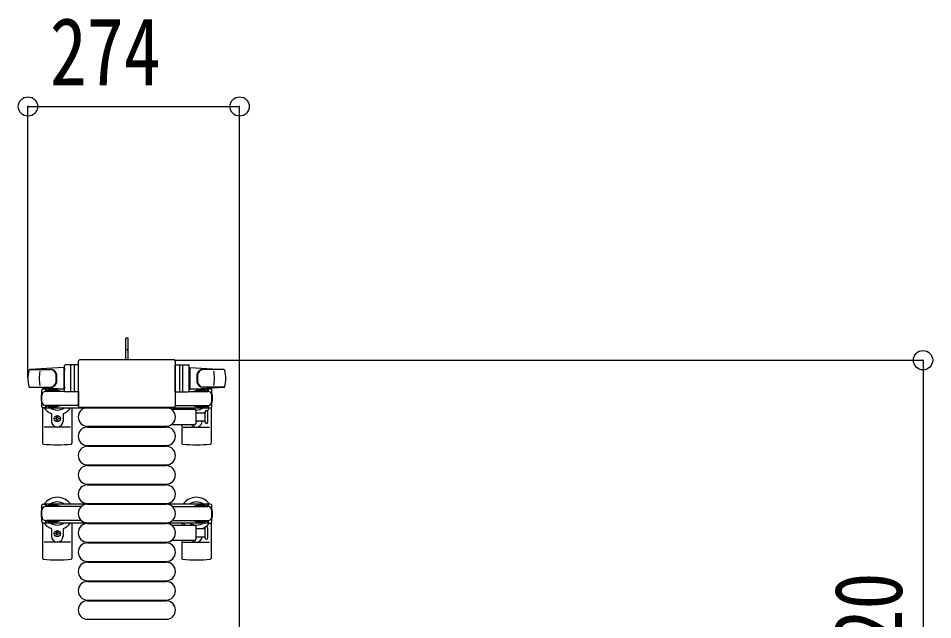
# Model space of a CAD drawing. Units: millimetres, scale not verified. Extents: x -16820 to 16820, y -11880 to 11880.
# Drawn here: x 1241 to 2425, y 2646 to 3425 of the extents above; entities that cross this region are included whole.
import ezdxf
from ezdxf.enums import TextEntityAlignment as Align

# ---------------------------------------------------------------- set-up
doc = ezdxf.new("R2010")
doc.units = ezdxf.units.MM
doc.header["$LTSCALE"] = 50
for name, color, linetype in [('0-3_YKK_13', 4, 'Continuous'), ('0-4_YKK_A1', 4, 'Continuous'), ('0-5_YKK_D', 6, 'Continuous')]:
    doc.layers.add(name, color=color, linetype=linetype)
doc.styles.add('ＭＳ ゴシック', font='')
doc.styles.get('ＭＳ ゴシック').set_extended_font_data('MS Gothic')

msp = doc.modelspace()

# ---------------------------------------------------------------- linework, layer by layer
at = {"layer": '0-3_YKK_13'}
for p, q in [((1383.08, 3010.5), (1380.08, 3010.5)), ((1380.08, 2995), (1380.08, 3010.5)), ((1383.08, 2995.65), (1380.08, 2995.65)), ((1380.08, 2982.5), (1380.08, 2995)), ((1442.09, 2982.5), (1321.08, 2982.5)), ((1321.08, 2982.5), (1321.08, 2982.5)), ((1442.09, 2982.5), (1442.09, 2982.5)), ((1300.08, 2972.5), (1256.06, 2970.06)), ((1300.08, 2972.5), (1300.08, 2944.5)), ((1301.08, 2971.5), (1300.08, 2971.5)), ((1300.08, 2971.5), (1300.08, 2945.5)), ((1301.08, 2942), (1301.08, 2975)), ((1301.08, 2971.5), (1301.08, 2969.1)), ((1319.08, 2976), (1302.08, 2976)), ((1309.08, 2942), (1309.08, 2975)), ((1313.58, 2975.06), (1313.58, 2941.89)), ((1318.58, 2980), (1318.58, 2923.5)), ((1318.58, 2980), (1318.58, 2980)), ((1319.08, 2941), (1319.08, 2976)), ((1444.08, 2941), (1444.08, 2976)), ((1444.08, 2976), (1461.08, 2976)), ((1444.58, 2923.5), (1444.58, 2980)), ((1444.58, 2980), (1444.58, 2980)), ((1449.58, 2975.06), (1449.58, 2941.89)), ((1454.08, 2942), (1454.08, 2975)), ((1462.08, 2942), (1462.08, 2975)), ((1462.08, 2971.5), (1462.08, 2969.1)), ((1462.08, 2971.5), (1463.08, 2971.5)), ((1463.08, 2972.5), (1463.08, 2944.5)), ((1463.08, 2972.5), (1507.11, 2970.06)), ((1463.08, 2971.5), (1463.08, 2945.5)), ((1256.47, 2970), (1282.21, 2970)), ((1506.69, 2970), (1480.95, 2970)), ((1255.7, 2947), (1282.89, 2947)), ((1300.08, 2944.5), (1256.06, 2946.94)), ((1301.08, 2947.9), (1301.08, 2945.5)), ((1462.08, 2947.9), (1462.08, 2945.5)), ((1463.08, 2944.5), (1507.11, 2946.94)), ((1507.46, 2947), (1480.27, 2947)), ((1271.58, 2922.2), (1271.58, 2942.8)), ((1293.38, 2942.5), (1276.38, 2942.5)), ((1301.22, 2941.5), (1276.58, 2941.5)), ((1279.88, 2943.3), (1279.88, 2942.5)), ((1290.4, 2943.3), (1279.88, 2943.3)), ((1296.38, 2941.7), (1290.4, 2943.3)), ((1296.38, 2941.7), (1296.38, 2941.5)), ((1301.08, 2945.5), (1300.08, 2945.5)), ((1319.08, 2941), (1302.08, 2941)), ((1319.08, 2941.5), (1319.08, 2923.5)), ((1444.08, 2941.5), (1444.08, 2923.5)), ((1444.08, 2941), (1461.08, 2941)), ((1461.95, 2941.5), (1486.58, 2941.5)), ((1462.08, 2945.5), (1463.08, 2945.5)), ((1466.78, 2941.7), (1472.77, 2943.3)), ((1466.78, 2941.7), (1466.78, 2941.5)), ((1469.78, 2942.5), (1486.78, 2942.5)), ((1472.77, 2943.3), (1483.28, 2943.3)), ((1483.28, 2943.3), (1483.28, 2942.5)), ((1491.58, 2922.2), (1491.58, 2942.8)), ((1276.38, 2923.5), (1276.38, 2920.2)), ((1319.08, 2923.5), (1276.58, 2923.5)), ((1296.38, 2923.3), (1290.4, 2921.7)), ((1296.38, 2923.3), (1296.38, 2923.5)), ((1318.58, 2923.5), (1318.58, 2923.5)), ((1444.08, 2923.5), (1486.58, 2923.5)), ((1444.58, 2923.5), (1444.58, 2923.5)), ((1466.78, 2923.3), (1466.78, 2923.5)), ((1466.78, 2923.3), (1472.77, 2921.7)), ((1486.78, 2923.5), (1486.78, 2920.2)), ((1272.58, 2920.47), (1272.58, 2874.4)), ((1276.38, 2920.2), (1273.58, 2920.2)), ((1293.38, 2922.5), (1276.38, 2922.5)), ((1279.88, 2921.7), (1279.88, 2922.5)), ((1290.4, 2921.7), (1279.88, 2921.7)), ((1284.08, 2912.21), (1284.08, 2903)), ((1299.08, 2912.21), (1299.08, 2903)), ((1310.58, 2920.5), (1310.58, 2874.4)), ((1321.08, 2921), (1442.09, 2921)), ((1321.08, 2921), (1321.08, 2921)), ((1330.58, 2920.5), (1432.58, 2920.5)), ((1441.26, 2918.5), (1469.08, 2918.5)), ((1442.09, 2921), (1442.09, 2921)), ((1452.58, 2920.5), (1452.58, 2918.5)), ((1469.78, 2922.5), (1486.78, 2922.5)), ((1471.08, 2916.5), (1471.08, 2900.5)), ((1471.08, 2914), (1482.58, 2914)), ((1472.77, 2921.7), (1483.28, 2921.7)), ((1482.58, 2914.75), (1482.58, 2902.25)), ((1483.28, 2921.7), (1483.28, 2922.5)), ((1486.78, 2920.2), (1489.58, 2920.2)), ((1490.58, 2920.47), (1490.58, 2874.4)), ((1291.14, 2907.82), (1291.14, 2908.7)), ((1292.02, 2905.18), (1292.02, 2904.3)), ((1482.58, 2903), (1471.08, 2903)), ((1308.58, 2895.5), (1274.58, 2895.5)), ((1330.58, 2896.5), (1432.58, 2896.5)), ((1330.58, 2895.5), (1432.58, 2895.5)), ((1469.08, 2898.5), (1441.26, 2898.5)), ((1452.58, 2898.5), (1452.58, 2874.4)), ((1454.58, 2895.5), (1488.58, 2895.5)), ((1330.58, 2871.5), (1432.58, 2871.5)), ((1330.58, 2870.5), (1432.58, 2870.5)), ((1330.58, 2846.5), (1432.58, 2846.5)), ((1330.58, 2845.5), (1432.58, 2845.5)), ((1330.58, 2821.5), (1432.58, 2821.5)), ((1330.58, 2820.5), (1432.58, 2820.5)), ((1271.58, 2773.2), (1271.58, 2793.8)), ((1293.38, 2793.5), (1276.38, 2793.5)), ((1279.88, 2794.3), (1279.88, 2793.5)), ((1290.4, 2794.3), (1279.88, 2794.3)), ((1296.38, 2792.7), (1290.4, 2794.3)), ((1330.58, 2796.5), (1432.58, 2796.5)), ((1330.58, 2795.5), (1432.58, 2795.5)), ((1466.78, 2792.7), (1472.77, 2794.3)), ((1469.78, 2793.5), (1486.78, 2793.5)), ((1472.77, 2794.3), (1483.28, 2794.3)), ((1483.28, 2794.3), (1483.28, 2793.5)), ((1491.58, 2773.2), (1491.58, 2793.8)), ((1322.65, 2792.5), (1276.58, 2792.5)), ((1296.38, 2792.7), (1296.38, 2792.5)), ((1440.52, 2792.5), (1486.58, 2792.5)), ((1466.78, 2792.7), (1466.78, 2792.5)), ((1272.58, 2771.47), (1272.58, 2725.4)), ((1276.38, 2771.2), (1273.58, 2771.2)), ((1276.38, 2774.5), (1276.38, 2771.2)), ((1293.38, 2773.5), (1276.38, 2773.5)), ((1322.65, 2774.5), (1276.58, 2774.5)), ((1279.88, 2772.7), (1279.88, 2773.5)), ((1290.4, 2772.7), (1279.88, 2772.7)), ((1296.38, 2774.3), (1290.4, 2772.7)), ((1296.38, 2774.3), (1296.38, 2774.5)), ((1310.58, 2771.5), (1310.58, 2725.4)), ((1330.58, 2771.5), (1432.58, 2771.5)), ((1330.58, 2770.5), (1432.58, 2770.5)), ((1440.52, 2774.5), (1486.58, 2774.5)), ((1452.58, 2771.5), (1452.58, 2768.5)), ((1466.78, 2774.3), (1466.78, 2774.5)), ((1466.78, 2774.3), (1472.77, 2772.7)), ((1469.78, 2773.5), (1486.78, 2773.5)), ((1472.77, 2772.7), (1483.28, 2772.7)), ((1483.28, 2772.7), (1483.28, 2773.5)), ((1486.78, 2774.5), (1486.78, 2771.2)), ((1486.78, 2771.2), (1489.58, 2771.2)), ((1490.58, 2771.47), (1490.58, 2725.4)), ((1284.08, 2763.21), (1284.08, 2754)), ((1291.14, 2758.82), (1291.14, 2759.7)), ((1299.08, 2763.21), (1299.08, 2754)), ((1441.26, 2768.5), (1469.08, 2768.5)), ((1471.08, 2766.5), (1471.08, 2750.5)), ((1471.08, 2764), (1482.58, 2764)), ((1482.58, 2764.75), (1482.58, 2752.25)), ((1486.58, 2752.25), (1486.58, 2764.75)), ((1308.58, 2746.5), (1274.58, 2746.5)), ((1292.02, 2756.18), (1292.02, 2755.3)), ((1330.58, 2746.5), (1432.58, 2746.5)), ((1469.08, 2748.5), (1441.26, 2748.5)), ((1452.58, 2748.5), (1452.58, 2725.4)), ((1454.58, 2746.5), (1488.58, 2746.5)), ((1482.58, 2753), (1471.08, 2753)), ((1330.58, 2745.5), (1432.58, 2745.5)), ((1330.58, 2721.5), (1432.58, 2721.5)), ((1330.58, 2720.5), (1432.58, 2720.5)), ((1330.58, 2696.5), (1432.58, 2696.5)), ((1330.58, 2695.5), (1432.58, 2695.5)), ((1330.58, 2671.5), (1432.58, 2671.5)), ((1330.58, 2670.5), (1432.58, 2670.5)), ((1330.58, 2646.5), (1432.58, 2646.5))]:
    msp.add_line(p, q, dxfattribs=at)
for points in [[(1383.08, 2982.5), (1383.08, 2995), (1383.08, 3010.5)], [(1273.58, 2944.8), (1276.38, 2944.8), (1276.38, 2941.5)], [(1489.58, 2944.8), (1486.78, 2944.8), (1486.78, 2941.5)], [(1486.58, 2902.25), (1486.58, 2908.5), (1486.58, 2914.75)], [(1290.26, 2906.06), (1289.38, 2906.06), (1289.38, 2906.94), (1290.26, 2906.94)], [(1291.14, 2908.7), (1292.02, 2908.7), (1292.02, 2907.82)], [(1292.02, 2904.3), (1291.14, 2904.3), (1291.14, 2905.18)], [(1292.9, 2906.94), (1293.78, 2906.94), (1293.78, 2906.06), (1292.9, 2906.06)], [(1273.58, 2795.8), (1276.38, 2795.8), (1276.38, 2792.5)], [(1489.58, 2795.8), (1486.78, 2795.8), (1486.78, 2792.5)], [(1290.26, 2757.06), (1289.38, 2757.06), (1289.38, 2757.94), (1290.26, 2757.94)], [(1291.14, 2759.7), (1292.02, 2759.7), (1292.02, 2758.82)], [(1292.9, 2757.94), (1293.78, 2757.94), (1293.78, 2757.06), (1292.9, 2757.06)], [(1292.02, 2755.3), (1291.14, 2755.3), (1291.14, 2756.18)]]:
    msp.add_lwpolyline(points, dxfattribs=at)
for centre in [(1291.58, 2906.5), (1291.58, 2757.5)]:
    msp.add_circle(centre, 4, dxfattribs=at)
for centre, radius, start, end in [((1302.08, 2975), 1, 90, 180), ((1310.08, 2975), 1, 90, 180), ((1453.08, 2975), 1, 0, 90), ((1461.08, 2975), 1, 0, 90), ((1303.58, 2958.5), 50, 168.05356, 191.94644), ((1303.58, 2958.5), 50, 168.05356, 191.97738), ((1256.14, 2968.56), 1.5, 93.16862, 168.02262), ((1318.18, 2958.5), 50, 169.45053, 190.87665), ((1282.02, 2962), 8, 6.27929, 90), ((1282.89, 2962), 8, 6.27929, 90), ((1250.21, 2958.5), 40, 353.72071, 6.27929), ((1251.08, 2958.5), 40, 353.72071, 6.27929), ((1512.08, 2958.5), 40, 173.72071, 186.27929), ((1480.27, 2962), 8, 90, 173.72071), ((1512.95, 2958.5), 40, 173.72071, 186.27929), ((1481.15, 2962), 8, 90, 173.72071), ((1444.98, 2958.5), 50, 349.12335, 10.54947), ((1507.03, 2968.56), 1.5, 11.97738, 86.83138), ((1459.58, 2958.5), 50, 348.02262, 11.94644), ((1459.58, 2958.5), 50, 348.05356, 11.94644), ((1256.14, 2948.44), 1.5, 191.97738, 266.83138), ((1282.02, 2955), 8, 270, 353.72071), ((1282.89, 2955), 8, 270, 353.72071), ((1480.27, 2955), 8, 186.27929, 270), ((1481.15, 2955), 8, 186.27929, 270), ((1507.03, 2948.44), 1.5, 273.16862, 348.02262), ((1291.58, 2932.5), 21, 162.24721, 197.75279), ((1273.58, 2942.8), 2, 90, 180), ((1276.58, 2936.5), 5, 90, 180), ((1291.58, 2932.5), 21, 140.46632, 144.14653), ((1291.58, 2932.5), 15, 120.72246, 126.8699), ((1302.08, 2942), 1, 180, 270), ((1310.08, 2942), 1, 180, 270), ((1453.08, 2942), 1, 270, 0), ((1461.08, 2942), 1, 270, 0), ((1471.58, 2932.5), 15, 53.1301, 59.27754), ((1486.58, 2936.5), 5, 0, 90), ((1471.58, 2932.5), 21, 35.85347, 39.53368), ((1489.58, 2942.8), 2, 0, 90), ((1471.58, 2932.5), 21, 342.24721, 17.75279), ((1276.58, 2928.5), 5, 180, 270), ((1486.58, 2928.5), 5, 270, 0), ((1273.58, 2922.2), 2, 180, 270), ((1291.58, 2932.5), 21, 215.85347, 247.27158), ((1291.58, 2932.5), 15, 233.1301, 306.8699), ((1283.08, 2912.21), 1, 0, 67.27158), ((1300.08, 2912.21), 1, 112.72842, 180), ((1291.58, 2932.5), 21, 292.72842, 325.1501), ((1330.58, 2908.5), 12, 90, 270), ((1432.58, 2908.5), 12, 270, 90), ((1441.26, 2917.5), 1, 90, 168.06047), ((1471.58, 2932.5), 21, 214.8499, 221.81033), ((1471.58, 2932.5), 15, 233.1301, 248.96058), ((1469.08, 2916.5), 2, 0, 90), ((1471.58, 2932.5), 15, 267.02005, 306.8699), ((1471.58, 2932.5), 21, 298.24251, 301.58821), ((1484.58, 2914.75), 2, 90, 180), ((1484.58, 2914.75), 2, 0, 90), ((1471.58, 2932.5), 21, 310.83479, 324.14653), ((1489.58, 2922.2), 2, 270, 0), ((1291.58, 2903), 7.5, 180, 0), ((1290.26, 2907.82), 0.88, 270, 0), ((1290.26, 2905.18), 0.88, 0, 90), ((1292.9, 2907.82), 0.88, 180, 270), ((1292.9, 2905.18), 0.88, 90, 180), ((1471.58, 2903), 7.5, 216.86994, 0), ((1469.08, 2900.5), 2, 270, 0), ((1471.58, 2906.5), 4, 262.81959, 298.95488), ((1484.58, 2902.25), 2, 180, 270), ((1484.58, 2902.25), 2, 270, 0), ((1330.58, 2883.5), 12, 90, 270), ((1432.58, 2883.5), 12, 270, 90), ((1441.26, 2899.5), 1, 191.93946, 270), ((1273.58, 2874.4), 1, 180, 264.26083), ((1291.58, 3053.5), 181, 264.26083, 275.73917), ((1309.58, 2874.4), 1, 275.73917, 0), ((1330.58, 2858.5), 12, 90, 270), ((1432.58, 2858.5), 12, 270, 90), ((1453.58, 2874.4), 1, 180, 264.26083), ((1471.58, 3053.5), 181, 264.26083, 275.73917), ((1489.58, 2874.4), 1, 275.73917, 0), ((1330.58, 2833.5), 12, 90, 270), ((1432.58, 2833.5), 12, 270, 90), ((1330.58, 2808.5), 12, 90, 270), ((1432.58, 2808.5), 12, 270, 90), ((1273.58, 2793.8), 2, 90, 180), ((1291.58, 2783.5), 21, 34.8499, 144.14653), ((1291.58, 2783.5), 15, 53.1301, 126.8699), ((1330.58, 2783.5), 12, 90, 270), ((1432.58, 2783.5), 12, 270, 90), ((1471.58, 2783.5), 21, 35.85347, 145.1501), ((1471.58, 2783.5), 15, 53.1301, 126.8699), ((1489.58, 2793.8), 2, 0, 90), ((1291.58, 2783.5), 21, 162.24721, 197.75279), ((1276.58, 2787.5), 5, 90, 180), ((1486.58, 2787.5), 5, 0, 90), ((1471.58, 2783.5), 21, 342.24721, 17.75279), ((1276.58, 2779.5), 5, 180, 270), ((1273.58, 2773.2), 2, 180, 270), ((1291.58, 2783.5), 21, 215.85347, 247.27158), ((1291.58, 2783.5), 15, 233.1301, 306.8699), ((1291.58, 2783.5), 21, 292.72842, 325.1501), ((1330.58, 2758.5), 12, 90, 270), ((1432.58, 2758.5), 12, 270, 90), ((1471.58, 2783.5), 21, 214.8499, 225.58471), ((1471.58, 2783.5), 15, 233.1301, 306.8699), ((1471.58, 2783.5), 21, 306.9292, 324.14653), ((1486.58, 2779.5), 5, 270, 0), ((1489.58, 2773.2), 2, 270, 0), ((1283.08, 2763.21), 1, 0, 67.27158), ((1290.26, 2758.82), 0.88, 270, 0), ((1292.9, 2758.82), 0.88, 180, 270), ((1300.08, 2763.21), 1, 112.72842, 180), ((1441.26, 2767.5), 1, 90, 168.06047), ((1469.08, 2766.5), 2, 0, 90), ((1480.08, 2763.21), 1, 112.72842, 127.66294), ((1471.58, 2783.5), 21, 292.72842, 302.5406), ((1484.58, 2764.75), 2, 90, 180), ((1484.58, 2764.75), 2, 0, 90), ((1291.58, 2754), 7.5, 180, 0), ((1290.26, 2756.18), 0.88, 0, 90), ((1292.9, 2756.18), 0.88, 90, 180), ((1441.26, 2749.5), 1, 191.93946, 270), ((1471.58, 2754), 7.5, 227.16663, 352.33771), ((1469.08, 2750.5), 2, 270, 0), ((1484.58, 2752.25), 2, 180, 270), ((1484.58, 2752.25), 2, 270, 0), ((1330.58, 2733.5), 12, 90, 270), ((1432.58, 2733.5), 12, 270, 90), ((1273.58, 2725.4), 1, 180, 264.26083), ((1291.58, 2904.5), 181, 264.26083, 275.73917), ((1309.58, 2725.4), 1, 275.73917, 0), ((1453.58, 2725.4), 1, 180, 264.26083), ((1471.58, 2904.5), 181, 264.26083, 275.73917), ((1489.58, 2725.4), 1, 275.73917, 0), ((1330.58, 2708.5), 12, 90, 270), ((1432.58, 2708.5), 12, 270, 90), ((1330.58, 2683.5), 12, 90, 270), ((1432.58, 2683.5), 12, 270, 90), ((1330.58, 2658.5), 12, 90, 270), ((1432.58, 2658.5), 12, 270, 90)]:
    msp.add_arc(centre, radius, start, end, dxfattribs=at)
for centre, major_axis, start_param, end_param in [((1321.09, 2980), (-1.77, 1.77), 5.4996506, 7.06672), ((1442.08, 2980), (-1.77, -1.77), 2.358058, 3.9251274), ((1321.09, 2923.5), (-1.77, -1.77), 5.4996506, 7.06672), ((1442.08, 2923.5), (-1.77, 1.77), 2.358058, 3.9251274)]:
    msp.add_ellipse(centre, major_axis=major_axis, ratio=0.997169, start_param=start_param, end_param=end_param, dxfattribs=at)
at = {"layer": '0-4_YKK_A1'}
for p, q in [((1301.08, 2944.5), (1276.58, 2944.5)), ((1276.58, 2944.5), (1276.58, 2941.5)), ((1486.58, 2944.5), (1462.08, 2944.5)), ((1486.58, 2942.5), (1486.58, 2944.5)), ((1276.58, 2923.5), (1276.58, 2920.5)), ((1276.58, 2920.5), (1486.58, 2920.5)), ((1486.58, 2920.5), (1486.58, 2922.5)), ((1486.58, 2795.5), (1276.58, 2795.5)), ((1276.58, 2795.5), (1276.58, 2792.5)), ((1486.58, 2793.5), (1486.58, 2795.5)), ((1276.58, 2774.5), (1276.58, 2771.5)), ((1276.58, 2771.5), (1486.58, 2771.5)), ((1486.58, 2771.5), (1486.58, 2773.5))]:
    msp.add_line(p, q, dxfattribs=at)
at = {"layer": '0-5_YKK_D'}
for p, q in [((1253.58, 2959.49), (1253.58, 3311.5)), ((1253.58, 3310.5), (1527.58, 3310.5)), ((1527.58, 2355.52), (1527.58, 3311.5)), ((1443.08, 2982), (2413.08, 2982)), ((2412.08, 2982), (2412.08, 2362.5))]:
    msp.add_line(p, q, dxfattribs=at)
for centre in [(1253.58, 3310.5), (1527.58, 3310.5), (2412.08, 2982)]:
    msp.add_circle(centre, 12.5, dxfattribs=at)

# ---------------------------------------------------------------- texts
at = {"layer": '0-5_YKK_D', "style": 'ＭＳ ゴシック', "width": 0.8}
msp.add_text('274', height=87.98, dxfattribs=at).set_placement((1281.78, 3311.3), align=Align.BOTTOM_LEFT)
msp.add_text('620', height=87.98, rotation=90, dxfattribs=at).set_placement((2411.28, 2563.45), align=Align.BOTTOM_LEFT)

doc.saveas('drawing.dxf')
